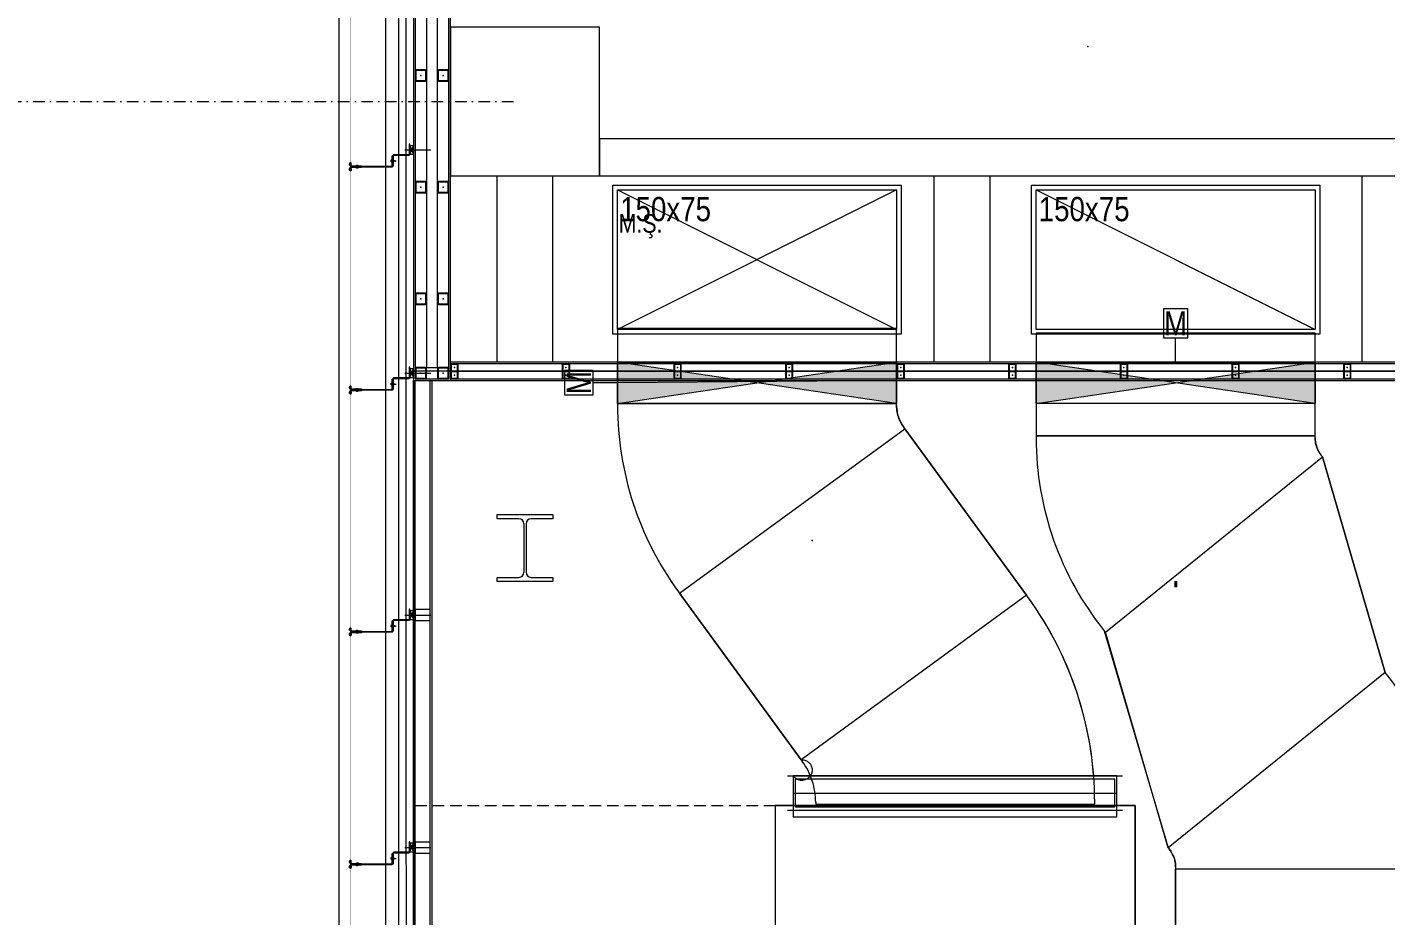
# Model space of a CAD drawing. Extents: x -1299 to 23780, y -3010 to 8106.
# Drawn here: x 18790 to 19520, y 1547 to 2025 of the extents above; entities that cross this region are included whole.
import ezdxf
from ezdxf.enums import TextEntityAlignment as Align
from ezdxf.xclip import XClip

# ---------------------------------------------------------------- set-up
doc = ezdxf.new("R2010")
doc.units = 0
doc.header["$LTSCALE"] = 25
doc.header["$MEASUREMENT"] = 0
doc.header["$XCLIPFRAME"] = 0
doc.linetypes.add('DASHDOT2', pattern=[0.5, 0.25, -0.125, 0, -0.125])
doc.linetypes.add('HIDDEN', pattern=[0.375, 0.25, -0.125])
doc.layers.get('0').update_dxf_attribs({"color": 9, "lineweight": 9})
for name, color, linetype, lineweight in [('00', 9, 'Continuous', 9), ('01', 9, 'Continuous', 9), ('04', 9, 'Continuous', 9), ('06C', 9, 'Continuous', 9), ('06D', 9, 'Continuous', 9), ('10', 9, 'Continuous', 9), ('11', 9, 'Continuous', 9), ('21', 9, 'Continuous', 9), ('24', 9, 'DASHDOT2', 9), ('33', 9, 'BATTING', 9), ('35', 9, 'Continuous', 9), ('40', 9, 'Continuous', 9), ('40B', 9, 'Continuous', 9)]:
    doc.layers.add(name, color=color, linetype=linetype, lineweight=lineweight)
doc.styles.add('DEBI-BLOCK', font='arial.ttf', dxfattribs={"width": 0.8})
doc.styles.add('MuuM_TEXT-STANDART', font='ARIALN.TTF')
doc.linetypes.add('BATTING', pattern='A,0.0001,-0.1,[134,ltypeshp.shx,S=0.1,R=0,X=-0.1,Y=0],-0.2,[134,ltypeshp.shx,S=0.1,R=180,X=0.1,Y=0],-0.1', length=0.4001)

# ---------------------------------------------------------------- blocks, each defined once
blk = doc.blocks.new('p-m-mekanik')
h = blk.add_hatch(color=256)
h.paths.add_polyline_path([(299.75, 1418.74), (299.75, 1440.97), (224.75, 1429.86)])
h.paths.add_polyline_path([(149.75, 1418.74), (224.75, 1429.86), (149.75, 1440.97)])
h = blk.add_hatch(color=256)
h.paths.add_polyline_path([(524.75, 1418.74), (524.75, 1440.97), (449.75, 1429.86)])
h.paths.add_polyline_path([(374.75, 1418.74), (449.75, 1429.86), (374.75, 1440.97)])
for p, q in [((147.25, 1455.97), (147.25, 1535.97)), ((147.25, 1535.97), (302.25, 1535.97)), ((302.25, 1535.97), (302.25, 1455.97)), ((372.25, 1455.97), (372.25, 1535.97)), ((372.25, 1535.97), (527.25, 1535.97)), ((527.25, 1535.97), (527.25, 1455.97)), ((149.75, 1533.47), (299.75, 1458.47)), ((299.75, 1533.47), (149.75, 1458.47)), ((149.75, 1458.47), (149.75, 1533.47)), ((149.75, 1533.47), (299.75, 1533.47)), ((299.75, 1533.47), (299.75, 1458.47)), ((374.75, 1533.47), (524.75, 1458.47)), ((374.75, 1458.47), (374.75, 1533.47)), ((374.75, 1533.47), (524.75, 1533.47)), ((524.75, 1533.47), (524.75, 1458.47)), ((443.17, 1469.56), (443.17, 1454.05)), ((456.33, 1469.56), (443.17, 1469.56)), ((456.33, 1454.05), (456.33, 1469.56)), ((302.25, 1455.97), (147.25, 1455.97)), ((299.75, 1458.97), (149.75, 1458.97)), ((149.75, 1458.97), (149.75, 1418.74)), ((299.75, 1458.47), (149.75, 1458.47)), ((299.75, 1418.74), (299.75, 1458.97)), ((527.25, 1455.97), (372.25, 1455.97)), ((524.75, 1458.47), (374.75, 1458.47)), ((524.75, 1456.47), (374.75, 1456.47)), ((374.75, 1456.47), (374.75, 1401.23)), ((443.17, 1454.05), (456.33, 1454.05)), ((449.75, 1440.97), (449.75, 1454.05)), ((524.75, 1401.23), (524.75, 1456.47)), ((299.75, 1418.74), (149.75, 1440.97)), ((149.75, 1418.74), (299.75, 1440.97)), ((149.75, 1418.74), (149.75, 1440.97)), ((149.75, 1440.97), (299.75, 1440.97)), ((299.75, 1440.97), (299.75, 1418.74)), ((524.75, 1418.74), (374.75, 1440.97)), ((374.75, 1418.74), (524.75, 1440.97)), ((374.75, 1418.74), (374.75, 1440.97)), ((374.75, 1440.97), (524.75, 1440.97)), ((524.75, 1440.97), (524.75, 1418.74)), ((136.66, 1436.43), (121.16, 1436.43)), ((121.16, 1436.43), (121.16, 1423.28)), ((136.66, 1423.28), (136.66, 1436.43)), ((149.75, 1429.86), (136.66, 1429.86)), ((121.16, 1423.28), (136.66, 1423.28)), ((299.75, 1418.74), (149.75, 1418.74)), ((149.75, 1418.74), (149.75, 1417.74)), ((149.75, 1418.74), (299.75, 1418.74)), ((299.75, 1418.74), (149.75, 1418.74)), ((299.75, 1417.74), (299.75, 1418.74)), ((524.75, 1418.74), (374.75, 1418.74)), ((183.08, 1316.64), (304.19, 1405.14)), ((183.08, 1316.64), (304.19, 1405.14)), ((304.19, 1405.14), (303.6, 1405.95)), ((304.19, 1405.14), (369.55, 1315.68)), ((524.75, 1401.23), (374.75, 1401.23)), ((374.75, 1401.23), (374.75, 1400.23)), ((374.75, 1401.23), (524.75, 1401.23)), ((524.75, 1400.23), (524.75, 1401.23)), ((412.05, 1295.74), (528.71, 1390.03)), ((412.05, 1295.74), (528.71, 1390.03)), ((528.71, 1390.03), (528.08, 1390.8)), ((528.71, 1390.03), (562.45, 1274.04)), ((182.49, 1317.45), (183.08, 1316.64)), ((248.44, 1227.19), (183.08, 1316.64)), ((369.55, 1315.68), (248.44, 1227.19)), ((369.55, 1315.68), (248.44, 1227.19)), ((411.42, 1296.52), (412.05, 1295.74)), ((445.79, 1179.76), (412.05, 1295.74)), ((562.45, 1274.04), (445.79, 1179.76)), ((562.45, 1274.04), (445.79, 1179.76)), ((248.44, 1227.19), (249.03, 1226.38)), ((241.15, 1218.55), (421.15, 1218.55)), ((244.15, 1218.55), (244.15, 1200.05)), ((418.15, 1218.55), (244.15, 1218.55)), ((244.15, 1218.55), (244.15, 1218.55)), ((245.15, 1216.65), (245.15, 1201.85)), ((417.15, 1216.65), (245.15, 1216.65)), ((245.15, 1216.65), (245.15, 1216.65)), ((417.15, 1201.85), (417.15, 1216.65)), ((418.15, 1200.05), (418.15, 1218.55)), ((244.15, 1209.25), (418.15, 1209.25)), ((234.45, 1202.55), (234.45, 391.55)), ((234.45, 1202.55), (234.45, 1196.45)), ((234.45, 1202.55), (427.95, 1202.55)), ((427.95, 1202.55), (234.45, 1202.55)), ((234.45, 1202.55), (234.45, 391.55)), ((240.55, 1202.55), (240.55, 1202.55)), ((240.55, 1202.55), (421.85, 1202.55)), ((421.85, 1202.55), (240.55, 1202.55)), ((240.55, 1202.55), (240.55, 1202.55)), ((241.15, 1200.05), (421.15, 1200.05)), ((244.15, 1202.55), (244.15, 1196.45)), ((418.15, 1202.55), (244.15, 1202.55)), ((244.15, 1202.55), (244.15, 1202.55)), ((244.15, 1200.05), (418.15, 1200.05)), ((245.15, 1201.85), (417.15, 1201.85)), ((256.25, 1204.25), (256.25, 1203.25)), ((256.25, 1203.25), (406.25, 1203.25)), ((406.25, 1203.25), (406.25, 1204.25)), ((418.15, 1196.45), (418.15, 1202.55)), ((421.85, 1202.55), (421.85, 1202.55)), ((427.95, 1202.55), (427.95, 1196.45)), ((427.95, 391.55), (427.95, 1202.55)), ((234.45, 1196.45), (234.45, 1136.45)), ((244.15, 1196.45), (418.15, 1196.45)), ((427.95, 1196.45), (427.95, 1136.45)), ((445.79, 1179.76), (446.42, 1178.98)), ((449.75, 1169.55), (449.75, 1168.55)), ((449.75, 901.95), (449.75, 1168.55)), ((449.75, 1168.55), (599.75, 1168.55)), ((449.75, 1168.55), (599.75, 1168.55))]:
    blk.add_line(p, q)
at = {"linetype": 'HIDDEN'}
for p, q in [((40.95, 391.55), (40.95, 1202.55)), ((40.95, 1202.55), (234.45, 1202.55))]:
    blk.add_line(p, q, dxfattribs=at)
for centre, radius, start, end in [((319.75, 1417.74), 170, 180, 216.15367), ((319.75, 1417.74), 20, 180, 216.15367), ((539.75, 1400.23), 165, 180, 218.94525), ((539.75, 1400.23), 15, 180, 218.94525), ((218.75, 1204.25), 187.5, 0, 36.15367), ((218.75, 1204.25), 37.5, 0, 36.15367), ((434.75, 1169.55), 15, 0, 38.94525)]:
    blk.add_arc(centre, radius, start, end)
at = {"extrusion": (-1e-16, -1, 2e-16)}
for p in [(402.57, 1610.63), (254.32, 1344.95)]:
    blk.add_point(p, dxfattribs=at)
at = {"layer": '40'}
for points in [[(149.75, 1429.86), (149.75, 1417.74, 0.159072), (182.49, 1317.45), (248.44, 1227.19, -1.730969), (244.15, 1218.55), (244.15, 1202.55), (234.45, 1202.55), (234.45, 391.55), (241.15, 391.55, -0.449208), (220.15, 370), (50, 370), (50, 190), (220.15, 190, 0.41567), (421.15, 390), (427.95, 391.55), (427.95, 1202.55), (418.15, 1202.55), (418.15, 1216.65), (418.15, 1218.55), (405.7, 1218.55, 0.139567), (370.14, 1314.87), (304.19, 1405.14, -0.1813), (299.75, 1418.74), (299.75, 1430.97)], [(614.75, -69.03), (614.7, 391.55), (621.45, 391.55), (621.45, 885.95), (611.75, 885.95), (611.75, 901.95), (599.75, 901.95), (599.75, 1168.55, 0.168741), (562.45, 1274.04), (528.71, 1390.03, -0.200457), (524.75, 1401.23), (524.75, 1418.74), (374.75, 1418.74), (374.75, 1400.23, 0.171585), (411.42, 1296.52), (445.79, 1179.76, -0.200457), (449.75, 1168.55), (449.75, 901.95), (437.75, 901.95), (437.75, 885.95), (427.95, 885.95), (427.95, 391.55), (434.7, 391.55), (434.75, -69.03)]]:
    blk.add_lwpolyline(points, format="xyb", close=True, dxfattribs=at)
blk.add_lwpolyline([(1289.75, 170.69, 0.000003), (1289.75, 257.22)], format="xyb", dxfattribs=at)
at = {"style": 'MuuM_TEXT-STANDART'}
for s, p in [('150x75', (151.15, 1516.68)), ('150x75', (376.15, 1516.68)), ('M', (443.52, 1455.3))]:
    blk.add_text(s, height=13, dxfattribs=at).set_placement(p)
blk.add_text('M', height=13, rotation=90, dxfattribs=at).set_placement((135.42, 1423.62))
at = {"style": 'DEBI-BLOCK', "width": 0.75, "flags": 8}
for tag, p in [('-', (399.97, 1627.23)), ('-', (251.72, 1361.56)), ('-', (3296.35, 465.16)), ('DEBI', (3296.35, 452.46))]:
    blk.add_attdef(tag, text='', height=13, rotation=90, dxfattribs=at).set_placement(p, align=Align.BOTTOM_RIGHT)
at = {"style": 'DEBI-BLOCK', "width": 0.75, "flags": 9}
for p in [(402.57, 1610.63), (3298.95, 448.56)]:
    blk.add_attdef('ID', text='', height=3.9, rotation=90, dxfattribs=at).set_placement(p, align=Align.MIDDLE)
at = {"style": 'DEBI-BLOCK', "width": 0.75, "flags": 8}
blk.add_attdef('KESITY', text='', height=13, rotation=90, dxfattribs=at).set_placement((3279.01, 503.33), align=Align.TOP_LEFT)
at = {"style": 'DEBI-BLOCK', "width": 0.8, "flags": 8}
blk.add_attdef('X', text='', height=13, rotation=90, dxfattribs=at).set_placement((3279.01, 499.49), align=Align.TOP_CENTER)
at = {"style": 'DEBI-BLOCK', "width": 0.75, "flags": 8}
blk.add_attdef('KESITX', text='', height=13, rotation=90, dxfattribs=at).set_placement((3279.01, 495.54), align=Align.TOP_RIGHT)
blk = doc.blocks.new('Group-321-1')
at = {"lineweight": 0}
for p, q in [((384783.0404, 69371.037), (384783.0455, 69371.0295)), ((384784.4115, 69370.3332), (384784.4025, 69370.333))]:
    blk.add_line(p, q, dxfattribs=at)
blk.add_lwpolyline([(384781.5515, 69367.9843), (384781.749, 69367.6906), (384781.7549, 69367.6863), (384781.7923, 69367.6441), (384781.8263, 69367.6169), (384782.0711, 69367.4613), (384782.3403, 69367.353), (384782.3817, 69367.3414), (384782.4453, 69367.3332), (384782.7991, 69367.344), (384783.0363, 69367.4941), (384783.1021, 69367.5581), (384783.1403, 69367.5843), (384783.2058, 69367.6663), (384783.5053, 69368.2326), (384783.5403, 69368.3322), (384783.689, 69368.5997), (384783.7466, 69368.6084), (384783.8084, 69368.6626), (384783.8147, 69368.6844), (384783.7337, 69368.6844), (384784.4562, 69370.087), (384784.5363, 69370.2162), (384784.6671, 69370.4777), (384784.7897, 69370.7386), (384784.8195, 69370.8587), (384784.8615, 69371.012), (384784.9078, 69371.2302), (384784.8821, 69371.3838), (384784.7923, 69371.511), (384784.3139, 69371.8312), (384783.7777, 69372.0326), (384783.6197, 69372.0318), (384783.48, 69371.9631), (384783.4374, 69371.9222), (384783.3299, 69371.7988), (384783.1493, 69371.5806), (384783.0089, 69371.3289), (384782.8745, 69371.074), (384782.8143, 69370.9298), (384782.099, 69369.5315), (384782.0492, 69369.5901), (384782.0346, 69369.5732), (384782.0266, 69369.4913), (384782.053, 69369.4394), (384781.9224, 69369.1627), (384781.8618, 69369.0762), (384781.5727, 69368.4935), (384781.5478, 69368.4017), (384781.5488, 69368.3546), (384781.5351, 69368.2638), (384781.5515, 69367.9843)], close=True, dxfattribs=at)
for centre, radius, start, end in [((384783.7002, 69371.6914), 0.3498, 77.58661, 129.02756), ((384783.3657, 69370.1215), 1.955, 60.96601, 77.834), ((384784.32, 69371.0452), 1.2443, 132.46554, 142.72442), ((384783.7203, 69371.8273), 0.2984, 161.30494, 177.7436), ((384783.7432, 69371.5713), 0.4025, 118.72004, 140.78477), ((384783.6803, 69371.6404), 0.3125, 79.03531, 114.67967), ((384783.8912, 69371.7489), 0.2436, 127.28492, 150.48206), ((384783.7369, 69371.9408), 0.00701, 14.30738, 65.78767), ((384783.624, 69371.4545), 0.4181, 82.50821, 117.47814), ((384786.16, 69370.0997), 3.0479, 144.45126, 151.44152), ((384783.1339, 69369.6371), 2.3005, 61.70075, 76.26458), ((384782.5383, 69372.3373), 0.9575, 316.21857, 325.7418), ((384783.5084, 69371.8411), 0.0862, 181.34596, 189.63974), ((384783.4275, 69371.8281), 0.00442, 198.85042, 328.86273), ((384784.1759, 69371.7659), 0.0116, 115.48588, 202.83845), ((384784.1827, 69371.7527), 0.0264, 86.25131, 116.60003), ((384784.1802, 69371.7174), 0.0619, 44.04057, 86.06863), ((384783.4781, 69370.0639), 1.955, 47.82213, 64.69011), ((384784.2048, 69371.7798), 0.0437, 204.93665, 291.60104), ((384784.219, 69371.7483), 0.0101, 111.92831, 196.76289), ((384784.245, 69371.7546), 0.0368, 193.51549, 249.2754), ((384784.2267, 69371.7313), 0.0287, 93.47089, 113.70035), ((384784.2157, 69371.751), 0.0129, 292.51497, 43.91301), ((384784.2218, 69371.692), 0.0681, 58.34095, 87.30825), ((384784.2513, 69371.7608), 0.045, 244.61072, 282.68217), ((384784.2665, 69371.7271), 0.0153, 157.39591, 204.46469), ((384784.264, 69371.7268), 0.0131, 105.23805, 152.09254), ((384784.2938, 69371.739), 0.045, 202.97395, 241.04541), ((384784.2396, 69371.7211), 0.0339, 22.28966, 58.16625), ((384784.2575, 69371.7317), 0.0153, 281.19144, 328.26022), ((384784.2684, 69371.7064), 0.0339, 67.48988, 103.36647), ((384784.2588, 69371.7295), 0.0131, 333.56358, 20.41807), ((384784.2924, 69371.7303), 0.0368, 236.38072, 292.14064), ((384784.2551, 69371.6749), 0.0681, 38.34788, 67.31518), ((384784.3065, 69371.7044), 0.0129, 81.74311, 193.14115), ((384784.3363, 69371.7123), 0.0437, 194.05509, 280.71948), ((384784.3025, 69371.7054), 0.0101, 288.89324, 13.72781), ((384784.2842, 69371.7018), 0.0287, 11.95578, 32.18524), ((384784.2999, 69371.6559), 0.0619, 39.58749, 81.61555), ((384784.3272, 69371.6786), 0.0264, 9.05609, 39.40481), ((384783.6081, 69371.2726), 0.5525, 133.02369, 146.12278), ((384783.2195, 69369.5931), 2.3005, 49.39154, 63.95538), ((384784.3419, 69371.6807), 0.0116, 282.81768, 10.17024), ((384793.5272, 69365.622), 11.9668, 150.13727, 152.89723), ((384800.1056, 69364.1963), 18.1799, 156.13496, 158.24111), ((384783.405, 69370.2154), 1.343, 60.01739, 86.68797), ((384784.5586, 69371.2508), 0.3498, 356.62857, 48.06952), ((384865.0479, 69325.7189), 93.6961, 150.803073, 151.627747), ((384777.8715, 69372.8535), 5.6052, 330.89441, 345.16435), ((384783.2749, 69371.4236), 0.0159, 339.0039, 150.39832), ((384784.4941, 69371.4395), 0.2436, 335.17406, 358.37121), ((384784.7399, 69371.4259), 0.00701, 59.86846, 111.34875), ((384784.5288, 69371.2049), 0.3125, 10.97646, 46.62082), ((384783.5314, 69370.1506), 1.343, 38.96815, 65.63874), ((384781.8315, 69372.3216), 3.0479, 334.21461, 341.20486), ((384784.4106, 69371.0507), 0.4181, 8.17799, 43.14791), ((384784.436, 69371.2157), 0.4025, 344.87136, 6.93609), ((384783.6723, 69371.3777), 1.2443, 342.93171, 353.19059), ((384782.9706, 69371.0742), 0.0369, 91.80001, 120.34392), ((384782.963, 69371.0791), 0.0326, 45.48642, 78.55436), ((384784.8286, 69371.1089), 0.00442, 156.7934, 286.8057), ((384784.7921, 69371.1821), 0.0862, 296.01639, 304.31017), ((384784.6574, 69371.3463), 0.2984, 307.91253, 324.35119), ((384783.7734, 69370.6126), 1.0105, 153.06948, 161.91859), ((384783.1168, 69370.8333), 0.3186, 120.97289, 155.47556), ((384782.8486, 69370.9332), 0.2179, 28.76175, 50.98475), ((384784.1506, 69371.1377), 1.1104, 185.59299, 197.27063), ((384768.9056, 69380.2116), 18.1799, 327.41502, 329.52117), ((384785.7608, 69370.6832), 0.9575, 159.91432, 169.43756), ((384822.9409, 69349.5203), 45.4809, 151.91783, 153.89663), ((384776.6075, 69373.5829), 7.1236, 326.0794, 338.11644), ((384782.7341, 69368.9325), 2.0531, 60.68217, 76.50321), ((384784.272, 69370.9318), 0.5525, 339.53334, 352.63243), ((384788.9005, 69367.1922), 5.6052, 140.49177, 154.76171), ((384784.589, 69370.7491), 0.0159, 335.25781, 146.65222), ((384782.8801, 69368.8575), 2.0531, 49.15292, 64.97396), ((384699.7855, 69410.5499), 93.6961, 334.028379, 334.853054), ((384773.8988, 69375.6976), 11.9668, 332.7589, 335.51885), ((384790.2301, 69366.5903), 7.1236, 147.53968, 159.57673), ((384783.8462, 69371.294), 1.1104, 288.38549, 300.06314), ((384784.4389, 69370.1168), 0.2179, 74.67138, 96.89437), ((384784.4908, 69370.2948), 0.0326, 47.10176, 80.1697), ((384784.4824, 69370.2982), 0.0369, 5.3122, 33.85612), ((384825.273, 69347.607), 48.3027, 152.0551, 152.17195), ((384782.4028, 69368.6925), 1.5636, 74.98539, 82.5895), ((384784.2014, 69370.2765), 0.3186, 330.18057, 4.68324), ((384782.4965, 69369.975), 0.2388, 70.63493, 104.39061), ((384782.7293, 69369.2079), 0.9545, 86.6279, 100.51602), ((384783.6393, 69370.6814), 1.0105, 323.73754, 332.58665), ((384821.1879, 69350.0129), 43.565, 152.47687, 153.59071), ((384780.1046, 69371.4451), 2.9727, 314.88555, 333.67662), ((384782.5618, 69370.1533), 0.00585, 151.78048, 223.89891), ((384743.6698, 69390.211), 45.4809, 331.7595, 333.7383), ((384782.8782, 69368.4484), 1.5636, 43.06662, 50.67073), ((384782.1495, 69369.4974), 0.1377, 137.16643, 146.60216), ((384967.4628, 69508.0027), 231.379, 216.741616, 216.794011), ((384678.7517, 69458.2208), 136.4506, 319.252602, 319.492588), ((384782.5149, 69369.582), 0.0186, 41.38587, 155.31615), ((384783.958, 69371.212), 2.1585, 228.54216, 243.72242), ((384786.4545, 69368.1856), 2.9727, 151.97951, 170.77058), ((384783.1066, 69369.0142), 0.9545, 25.14011, 39.02822), ((384782.0988, 69369.5256), 0.08, 143.47187, 205.34832), ((384740.7557, 69390.9906), 48.3027, 333.48418, 333.60103), ((384795.1786, 69363.075), 14.5872, 154.13193, 155.3338), ((384782.9196, 69369.9112), 0.9868, 205.18196, 214.47771), ((384783.8657, 69369.2721), 0.2388, 21.26552, 55.0212), ((384782.1321, 69369.3799), 0.0386, 287.17105, 347.53678), ((384781.9661, 69369.5433), 0.2494, 316.34844, 326.72021), ((384782.1506, 69369.3741), 0.0194, 352.1473, 47.07927), ((384782.2653, 69368.9144), 0.4843, 94.43281, 101.94441), ((384782.1667, 69369.4142), 0.0112, 312.85989, 34.81051), ((384782.228, 69369.389), 0.00831, 38.23228, 92.03083), ((384745.0919, 69389.0738), 43.565, 332.06542, 333.17925), ((384783.9724, 69369.4292), 0.00585, 261.75721, 333.87565), ((384791.1445, 69364.8055), 10.0957, 153.3898, 154.10666), ((384781.4441, 69369.9694), 0.9862, 309.91617, 319.86311), ((384782.1239, 69369.3634), 0.0209, 210.13375, 261.90105), ((384782.122, 69369.3451), 0.00941, 178.27039, 230.32072), ((384782.0852, 69369.2999), 0.0489, 5.77906, 50.98927), ((384782.1316, 69369.3958), 0.0541, 258.6932, 282.71565), ((384781.8012, 69367.5574), 1.667, 81.88637, 84.9423), ((384782.0653, 69369.2123), 0.00351, 147.65254, 275.80128), ((384782.0803, 69369.2075), 0.00659, 121.6403, 166.77146), ((384784.0189, 69371.1807), 2.1585, 241.9337, 257.11397), ((384783.0277, 69368.3243), 1.3873, 142.81626, 147.17964), ((384782.0501, 69369.2603), 0.0543, 255.44862, 293.85951), ((384782.3152, 69369.2019), 0.2415, 178.31118, 202.80165), ((384782.2724, 69369.0259), 0.196, 137.86982, 155.43476), ((384787.0532, 69366.1374), 5.9654, 150.48594, 156.73647), ((384782.1584, 69369.074), 0.0723, 153.7582, 202.5543), ((384783.5356, 69369.0581), 0.0186, 330.33998, 84.27025), ((384789.1281, 69366.4456), 7.5187, 159.68697, 166.35156), ((384782.0818, 69369.0554), 0.00481, 20.93843, 175.93169), ((384782.8576, 69369.5029), 0.8909, 210.02521, 235.56573), ((384916.0429, 69336.4165), 136.4506, 166.163538, 166.403525), ((384783.6274, 69370.5018), 2.1511, 233.76937, 242.93532), ((384783.546, 69368.7124), 0.00831, 33.62529, 87.42384), ((384783.1387, 69368.4661), 0.4843, 23.71172, 31.22332), ((384784.4746, 69368.4138), 0.9862, 165.79302, 175.73995), ((384783.5945, 69368.6292), 0.0386, 138.11935, 198.48507), ((384783.5791, 69368.6408), 0.0194, 78.57685, 133.50883), ((384783.8241, 69368.5896), 0.2494, 158.93592, 169.30769), ((384783.6023, 69368.6773), 0.0112, 90.84562, 172.79624), ((384788.1969, 69600.0219), 231.379, 268.862115, 268.914511), ((384783.7323, 69368.6871), 0.08, 280.3078, 342.18425), ((384783.6798, 69368.7118), 0.1377, 339.05397, 348.48969), ((384783.6345, 69370.4982), 2.1511, 242.7208, 251.88675), ((384774.6241, 69373.2856), 10.0957, 331.54946, 332.26633), ((384783.5569, 69368.5444), 0.0489, 74.66686, 119.87707), ((384770.8666, 69375.5547), 14.5872, 330.32233, 331.52419), ((384783.6078, 69368.6381), 0.0541, 202.94048, 226.96292), ((384783.5722, 69368.6007), 0.00941, 255.33541, 307.38574), ((384783.5859, 69368.613), 0.0209, 223.75508, 275.52238), ((384783.5672, 69369.5788), 0.9868, 271.17841, 280.47417), ((384781.8971, 69368.3577), 0.3521, 155.6746, 172.82724), ((384783.2251, 69368.5368), 0.196, 330.22137, 347.7863), ((384783.3432, 69368.6743), 0.2415, 282.85447, 307.34495), ((384783.4846, 69368.4866), 0.00659, 318.88467, 4.01582), ((384783.5452, 69368.4928), 0.0543, 191.79662, 230.20751), ((384783.2716, 69369.2904), 0.8909, 250.0904, 275.63091), ((384783.3307, 69368.4723), 0.0723, 283.10183, 331.89793), ((384783.4973, 69368.4773), 0.00351, 209.85485, 338.00359), ((384782.3066, 69367.2979), 1.667, 40.71383, 43.76976), ((384764.3472, 69370.8859), 17.3868, 351.32617, 351.63129), ((384781.2507, 69368.3722), 0.2986, 356.60672, 5.66016), ((384777.1322, 69372.6032), 7.5187, 319.30457, 325.96916), ((384783.3602, 69368.3991), 0.00481, 309.72444, 104.7177), ((384782.1373, 69368.159), 0.6112, 170.0439, 196.59906), ((384781.8007, 69368.141), 0.2809, 142.99801, 163.90702), ((384781.6108, 69368.2877), 0.0411, 126.43126, 146.97652), ((384781.5894, 69368.3179), 0.00398, 74.79118, 133.78563), ((384781.5845, 69368.3135), 0.0102, 1.6376, 54.39629), ((384781.5006, 69368.3013), 0.0949, 358.81699, 7.38389), ((384782.2012, 69368.2894), 0.6058, 179.06594, 219.47978), ((384782.2148, 69368.7415), 1.3873, 338.47648, 342.83987), ((384783.574, 69367.6511), 1.8423, 162.01986, 174.32836), ((384778.0913, 69370.7376), 5.9654, 328.91966, 335.17019), ((384782.3166, 69368.2853), 0.8221, 201.47616, 226.33924), ((384782.1191, 69367.7954), 0.3803, 174.31047, 196.66974), ((384781.8274, 69367.732), 0.0243, 63.76495, 169.99527), ((384784.0992, 69371.3805), 4.2739, 238.04892, 242.63411), ((384781.9367, 69367.8086), 0.2189, 213.43665, 228.87327), ((384781.9405, 69367.6889), 0.1449, 160.42148, 200.18277), ((384781.3493, 69368.793), 1.8423, 311.32776, 323.63627), ((384781.8626, 69367.7093), 0.0958, 222.86726, 244.00748), ((384781.8298, 69367.649), 0.0272, 202.20177, 232.28434), ((384782.6953, 69368.7143), 1.3999, 231.62456, 243.52038), ((384782.901, 69367.8424), 0.3521, 312.82889, 329.98153), ((384781.9795, 69367.566), 0.00393, 106.148, 191.23563), ((384781.9926, 69367.569), 0.0174, 192.47252, 226.43384), ((384781.9842, 69367.5477), 0.0228, 79.74326, 104.67435), ((384782.0763, 69367.6572), 0.139, 226.48129, 253.24184), ((384781.9679, 69367.4673), 0.1048, 43.02745, 79.064), ((384782.0325, 69367.5354), 0.00393, 108.00787, 193.0955), ((384782.0455, 69367.5388), 0.0174, 194.33239, 228.2937), ((384782.0378, 69367.5173), 0.0228, 81.60313, 106.53421), ((384782.0242, 69367.4364), 0.1048, 44.88731, 80.92386), ((384782.0223, 69367.5184), 0.0302, 24.43778, 42.48024), ((384782.0457, 69367.5282), 0.00493, 273.68219, 33.68219), ((384784.0734, 69371.3937), 4.2739, 243.02202, 247.60721), ((384782.6682, 69368.0497), 0.6058, 266.17635, 306.59018), ((384782.7811, 69367.6377), 0.2809, 321.7491, 342.65812), ((384783.0862, 69367.4874), 0.0949, 118.27223, 126.83913), ((384795.1854, 69355.0563), 17.3868, 134.02483, 134.32996), ((384783.0473, 69367.5626), 0.0102, 71.25983, 124.01853), ((384783.0109, 69367.569), 0.0411, 338.6796, 359.22486), ((384783.048, 69367.5692), 0.00398, 351.87049, 50.86494), ((384783.2896, 69367.3257), 0.2986, 119.99597, 129.0494), ((384782.1264, 69367.6297), 0.139, 228.34115, 255.10171), ((384782.043, 69367.5459), 0.0229, 252.85277, 277.47636), ((384782.7254, 69368.6988), 1.3999, 242.13575, 254.03156), ((384782.0856, 69367.5071), 0.00493, 90.11407, 210.11407), ((384782.1019, 69367.5147), 0.0229, 206.3199, 230.94349), ((384782.0905, 69367.4822), 0.0302, 81.31602, 99.35848), ((384782.1758, 69367.6043), 0.139, 230.55442, 257.31497), ((384782.0967, 69367.5174), 0.0229, 254.71264, 279.33622), ((384782.0783, 69367.4086), 0.1048, 44.73227, 80.76882), ((384782.0769, 69367.4892), 0.0302, 26.29765, 44.3401), ((384782.0999, 69367.4998), 0.00493, 275.54206, 35.54205), ((384782.1404, 69367.4796), 0.00493, 91.97393, 211.97394), ((384782.1563, 69367.4877), 0.0229, 208.17977, 232.80335), ((384782.146, 69367.4549), 0.0302, 83.17589, 101.21835), ((384782.2273, 69367.5797), 0.139, 232.41428, 259.17484), ((384782.1491, 69367.4857), 0.0174, 257.36242, 291.32374), ((384782.1362, 69367.3809), 0.1048, 46.59213, 82.62868), ((384782.1361, 69367.4668), 0.0228, 19.12192, 44.053), ((384782.1539, 69367.4731), 0.00393, 292.56063, 17.64826), ((384782.5995, 69367.9217), 0.6112, 289.05706, 315.61223), ((384782.2044, 69367.4602), 0.0174, 259.22229, 293.1836), ((384782.1921, 69367.441), 0.0228, 20.98178, 45.91286), ((384782.2096, 69367.4478), 0.00393, 294.42049, 19.50812), ((384782.3323, 69367.4878), 0.1449, 285.47336, 325.23464), ((384782.3147, 69367.695), 0.3803, 288.98638, 311.34565), ((384782.4333, 69367.421), 0.0243, 315.66086, 61.89118), ((384782.3942, 69367.4364), 0.0958, 241.64864, 262.78887), ((384782.3644, 69367.3745), 0.0272, 253.37179, 283.45435), ((384782.4317, 69367.5545), 0.2189, 256.78285, 272.21947), ((384782.5977, 69368.1411), 0.8221, 259.31689, 284.17997)]:
    blk.add_arc(centre, radius, start, end, dxfattribs=at)
blk = doc.blocks.new('p-kolon_80x80')
blk.add_lwpolyline([(-40, -40), (40, -40), (40, 40), (-40, 40)], close=True)
blk = doc.blocks.new('P-AKS_AUDI')
at = {"layer": '24'}
blk.add_lwpolyline([(-3840, -800), (-3500, -800)], dxfattribs=at)
blk = doc.blocks.new('p- alum kaplama profil')
at = {"lineweight": 13}
blk.add_lwpolyline([(7.12, 12.59), (7.12, 26.49)], dxfattribs=at)
at = {"lineweight": 18}
blk.add_lwpolyline([(4.09, 6.16), (-1.41, 6.16), (-1.41, 6.46), (4.09, 6.46, 0.414214), (4.29, 6.66), (4.29, 14.66, -0.414214), (4.79, 15.16), (10.29, 15.16), (10.29, 14.86), (4.79, 14.86, 0.414214), (4.59, 14.66), (4.59, 6.66, -0.414214)], format="xyb", close=True, dxfattribs=at)
at = {"lineweight": 5}
blk.add_lwpolyline([(9.44, 15.16), (4.79, 15.16), (4.79, 17.16), (9.44, 17.16)], close=True, dxfattribs=at)
for points in [[(4.79, 15.16), (9.44, 17.16)], [(9.44, 15.16), (4.79, 17.16)]]:
    blk.add_lwpolyline(points, dxfattribs=at)
blk.add_lwpolyline([(-2.06, 5.56), (-2.06, -2.34), (-2.06, -15.69), (-1.66, -15.69), (-1.66, -2.34), (-1.66, 5.56), (-1.66, 5.56), (-1.66, 5.57), (-1.66, 5.57), (-1.66, 5.58), (-1.66, 5.58), (-1.65, 5.59), (-1.65, 5.59), (-1.65, 5.59), (-1.65, 5.6), (-1.65, 5.6), (-1.64, 5.61), (-1.64, 5.61), (-1.64, 5.62), (-1.64, 5.62), (-1.63, 5.62), (-1.63, 5.63), (-1.63, 5.63), (-1.62, 5.63), (-1.62, 5.64), (-1.61, 5.64), (-1.61, 5.64), (-1.61, 5.64), (-1.6, 5.65), (-1.6, 5.65), (-1.59, 5.65), (-1.59, 5.65), (-1.58, 5.65), (-1.58, 5.65), (-1.57, 5.66), (-1.57, 5.66), (-1.56, 5.66), (-1.56, 5.66), (3.94, 5.66), (3.94, 6.06), (-1.56, 6.06), (-1.58, 6.06), (-1.61, 6.05), (-1.63, 6.05), (-1.66, 6.05), (-1.68, 6.04), (-1.7, 6.03), (-1.73, 6.03), (-1.75, 6.02), (-1.77, 6.01), (-1.79, 6), (-1.82, 5.99), (-1.84, 5.97), (-1.86, 5.96), (-1.88, 5.94), (-1.89, 5.93), (-1.91, 5.91), (-1.93, 5.89), (-1.95, 5.87), (-1.96, 5.85), (-1.97, 5.83), (-1.99, 5.81), (-2, 5.79), (-2.01, 5.77), (-2.02, 5.75), (-2.03, 5.72), (-2.04, 5.7), (-2.04, 5.68), (-2.05, 5.65), (-2.05, 5.63), (-2.06, 5.61), (-2.06, 5.58)], close=True)
blk.add_lwpolyline([(-1.66, -2.34), (-2.06, -2.34)])
for points in [[(-2.36, -10.84), (-2.36, -16.39), (-2.36, -16.39, -0.414214), (-2.51, -16.54), (-2.51, -16.54), (-4.06, -16.54), (-4.06, -16.84), (-2.51, -16.84), (-2.51, -16.84, 0.414214), (-2.06, -16.39), (-2.06, -10.84)], [(-1.36, -10.84), (-1.66, -10.84), (-1.66, -16.39, 0.414214), (-1.21, -16.84), (-1.21, -16.84), (0.34, -16.84), (0.34, -16.54), (-1.21, -16.54), (-1.21, -16.54, -0.414214), (-1.36, -16.39), (-1.36, -16.39)]]:
    blk.add_lwpolyline(points, format="xyb", close=True)
for points in [[(1.05, 6.91, -10), (1.29, 7.56, -10)], [(1.29, 4.93, -10), (1.29, 7.8, -10)], [(1.53, 6.82, -10), (1.29, 7.56, -10)], [(0.67, 5.66, -10), (1.91, 5.66, -10)], [(0.67, 5.66, -10), (0.67, 5.64, -10), (0.67, 5.62, -10), (0.67, 5.6, -10), (0.68, 5.58, -10), (0.68, 5.56, -10), (0.69, 5.54, -10), (0.69, 5.52, -10), (0.7, 5.5, -10), (0.7, 5.48, -10), (0.71, 5.46, -10), (0.72, 5.45, -10), (0.73, 5.43, -10), (0.74, 5.41, -10), (0.75, 5.4, -10), (0.76, 5.38, -10), (0.77, 5.36, -10), (0.79, 5.35, -10), (0.8, 5.33, -10), (0.81, 5.32, -10), (0.83, 5.31, -10), (0.84, 5.29, -10), (0.86, 5.28, -10), (0.87, 5.27, -10), (0.89, 5.26, -10), (0.91, 5.25, -10), (0.92, 5.24, -10), (0.94, 5.23, -10), (0.96, 5.22, -10), (0.98, 5.21, -10), (1, 5.21, -10), (1.02, 5.2, -10), (1.03, 5.2, -10)], [(0.96, 5.66, -10), (0.97, 5.66, -10), (0.97, 5.66, -10), (0.97, 5.66, -10), (0.98, 5.66, -10), (0.98, 5.66, -10), (0.99, 5.66, -10), (0.99, 5.66, -10), (1, 5.66, -10), (1, 5.67, -10), (1, 5.67, -10), (1.01, 5.67, -10), (1.01, 5.67, -10), (1.01, 5.67, -10), (1.02, 5.68, -10), (1.02, 5.68, -10), (1.02, 5.68, -10), (1.03, 5.69, -10), (1.03, 5.69, -10), (1.03, 5.69, -10), (1.04, 5.7, -10), (1.04, 5.7, -10), (1.04, 5.7, -10), (1.04, 5.71, -10), (1.04, 5.71, -10), (1.05, 5.72, -10), (1.05, 5.72, -10), (1.05, 5.72, -10), (1.05, 5.73, -10), (1.05, 5.73, -10), (1.05, 5.74, -10), (1.05, 5.74, -10), (1.05, 5.75, -10)], [(1.61, 6.87, -10), (0.98, 6.96, -10)], [(1.33, 5.85, -10), (0.98, 5.88, -10)], [(1.56, 7.05, -10), (1.02, 7.13, -10)], [(1.03, 5.2, -10), (1.04, 5.2, -10), (1.05, 5.19, -10), (1.05, 5.19, -10), (1.06, 5.19, -10), (1.06, 5.19, -10), (1.07, 5.19, -10), (1.07, 5.19, -10), (1.08, 5.19, -10), (1.08, 5.19, -10), (1.09, 5.19, -10), (1.09, 5.18, -10), (1.1, 5.18, -10), (1.1, 5.18, -10), (1.11, 5.18, -10), (1.11, 5.18, -10), (1.12, 5.18, -10), (1.12, 5.18, -10), (1.13, 5.18, -10), (1.13, 5.18, -10), (1.14, 5.18, -10), (1.15, 5.18, -10), (1.15, 5.18, -10), (1.16, 5.17, -10), (1.16, 5.17, -10), (1.17, 5.17, -10), (1.17, 5.17, -10), (1.18, 5.17, -10), (1.18, 5.17, -10), (1.19, 5.17, -10), (1.19, 5.17, -10), (1.2, 5.17, -10), (1.2, 5.17, -10)], [(1.05, 5.83, -10), (1.05, 6.01, -10)], [(1.05, 5.75, -10), (1.05, 5.83, -10)], [(1.2, 5.17, -10), (1.2, 5.2, -10)], [(1.38, 5.2, -10), (1.2, 5.2, -10)], [(1.29, 6.16, -10), (1.29, 6.26, -10)], [(1.38, 5.17, -10), (1.38, 5.2, -10)], [(1.38, 5.17, -10), (1.38, 5.17, -10), (1.39, 5.17, -10), (1.39, 5.17, -10), (1.4, 5.17, -10), (1.41, 5.17, -10), (1.41, 5.17, -10), (1.42, 5.17, -10), (1.42, 5.17, -10), (1.43, 5.17, -10), (1.43, 5.18, -10), (1.44, 5.18, -10), (1.44, 5.18, -10), (1.45, 5.18, -10), (1.45, 5.18, -10), (1.46, 5.18, -10), (1.46, 5.18, -10), (1.47, 5.18, -10), (1.47, 5.18, -10), (1.48, 5.18, -10), (1.48, 5.18, -10), (1.49, 5.18, -10), (1.5, 5.19, -10), (1.5, 5.19, -10), (1.51, 5.19, -10), (1.51, 5.19, -10), (1.52, 5.19, -10), (1.52, 5.19, -10), (1.53, 5.19, -10), (1.53, 5.19, -10), (1.54, 5.19, -10), (1.54, 5.2, -10), (1.55, 5.2, -10)], [(1.53, 5.75, -10), (1.53, 5.92, -10)], [(1.53, 5.75, -10), (1.53, 5.74, -10), (1.53, 5.74, -10), (1.53, 5.73, -10), (1.53, 5.73, -10), (1.53, 5.72, -10), (1.54, 5.72, -10), (1.54, 5.72, -10), (1.54, 5.71, -10), (1.54, 5.71, -10), (1.54, 5.7, -10), (1.54, 5.7, -10), (1.55, 5.7, -10), (1.55, 5.69, -10), (1.55, 5.69, -10), (1.55, 5.69, -10), (1.56, 5.68, -10), (1.56, 5.68, -10), (1.56, 5.68, -10), (1.57, 5.67, -10), (1.57, 5.67, -10), (1.58, 5.67, -10), (1.58, 5.67, -10), (1.58, 5.67, -10), (1.59, 5.66, -10), (1.59, 5.66, -10), (1.6, 5.66, -10), (1.6, 5.66, -10), (1.6, 5.66, -10), (1.61, 5.66, -10), (1.61, 5.66, -10), (1.62, 5.66, -10), (1.62, 5.66, -10)], [(1.55, 5.2, -10), (1.57, 5.2, -10), (1.59, 5.21, -10), (1.6, 5.21, -10), (1.62, 5.22, -10), (1.64, 5.23, -10), (1.66, 5.24, -10), (1.68, 5.25, -10), (1.69, 5.26, -10), (1.71, 5.27, -10), (1.73, 5.28, -10), (1.74, 5.29, -10), (1.76, 5.31, -10), (1.77, 5.32, -10), (1.78, 5.33, -10), (1.8, 5.35, -10), (1.81, 5.36, -10), (1.82, 5.38, -10), (1.83, 5.4, -10), (1.84, 5.41, -10), (1.85, 5.43, -10), (1.86, 5.45, -10), (1.87, 5.46, -10), (1.88, 5.48, -10), (1.89, 5.5, -10), (1.89, 5.52, -10), (1.9, 5.54, -10), (1.9, 5.56, -10), (1.9, 5.58, -10), (1.91, 5.6, -10), (1.91, 5.62, -10), (1.91, 5.64, -10), (1.91, 5.66, -10)], [(-2.86, -13.04, 0), (-0.86, -13.04, 0)], [(-2.36, -12.52, 0), (-2.4, -12.53, 0), (-2.43, -12.56, 0), (-2.47, -12.58, 0), (-2.5, -12.6, 0), (-2.53, -12.63, 0), (-2.56, -12.66, 0), (-2.59, -12.69, 0), (-2.61, -12.73, 0), (-2.63, -12.76, 0), (-2.65, -12.8, 0), (-2.67, -12.84, 0), (-2.68, -12.88, 0), (-2.69, -12.92, 0), (-2.7, -12.96, 0), (-2.71, -13, 0), (-2.71, -13.04, 0), (-2.71, -13.08, 0), (-2.7, -13.13, 0), (-2.69, -13.17, 0), (-2.68, -13.21, 0), (-2.67, -13.25, 0), (-2.65, -13.28, 0), (-2.63, -13.32, 0), (-2.61, -13.36, 0), (-2.59, -13.39, 0), (-2.56, -13.42, 0), (-2.53, -13.45, 0), (-2.5, -13.48, 0), (-2.47, -13.51, 0), (-2.43, -13.53, 0), (-2.4, -13.55, 0), (-2.36, -13.57, 0)], [(-2.36, -13.04, 0), (-2.36, -12.52, 0)], [(-2.36, -13.04, 0), (-2.36, -12.73, 0)], [(-2.36, -12.73, 0), (-2.36, -13.04, 0)], [(-1.36, -12.73, 0), (-2.36, -12.73, 0)], [(-2.36, -13.04, 0), (-2.36, -13.36, 0)], [(-2.36, -13.04, 0), (-2.36, -13.57, 0)], [(-2.36, -13.36, 0), (-2.36, -13.04, 0)], [(-1.36, -13.36, 0), (-2.36, -13.36, 0)], [(-1.36, -13.04, 0), (-1.36, -12.37, 0)], [(-1.36, -13.72, 0), (-1.32, -13.68, 0), (-1.29, -13.65, 0), (-1.26, -13.61, 0), (-1.23, -13.58, 0), (-1.2, -13.54, 0), (-1.18, -13.5, 0), (-1.16, -13.45, 0), (-1.14, -13.41, 0), (-1.12, -13.37, 0), (-1.1, -13.32, 0), (-1.09, -13.28, 0), (-1.08, -13.23, 0), (-1.07, -13.18, 0), (-1.06, -13.14, 0), (-1.06, -13.09, 0), (-1.06, -13.04, 0), (-1.06, -12.99, 0), (-1.06, -12.95, 0), (-1.07, -12.9, 0), (-1.08, -12.85, 0), (-1.09, -12.81, 0), (-1.1, -12.76, 0), (-1.12, -12.72, 0), (-1.14, -12.67, 0), (-1.16, -12.63, 0), (-1.18, -12.59, 0), (-1.2, -12.55, 0), (-1.23, -12.51, 0), (-1.26, -12.47, 0), (-1.29, -12.43, 0), (-1.32, -12.4, 0), (-1.36, -12.37, 0)], [(-1.36, -13.04, 0), (-1.36, -13.72, 0)], [(-3.84, -17.04, 0), (-3.81, -17.07, 0), (-3.78, -17.1, 0), (-3.75, -17.12, 0), (-3.72, -17.15, 0), (-3.69, -17.17, 0), (-3.66, -17.19, 0), (-3.62, -17.21, 0), (-3.59, -17.23, 0), (-3.55, -17.24, 0), (-3.52, -17.26, 0), (-3.48, -17.27, 0), (-3.44, -17.28, 0), (-3.4, -17.28, 0), (-3.36, -17.29, 0), (-3.32, -17.29, 0), (-3.29, -17.29, 0), (-3.25, -17.29, 0), (-3.21, -17.29, 0), (-3.17, -17.28, 0), (-3.13, -17.28, 0), (-3.09, -17.27, 0), (-3.06, -17.26, 0), (-3.02, -17.24, 0), (-2.98, -17.23, 0), (-2.95, -17.21, 0), (-2.91, -17.19, 0), (-2.88, -17.17, 0), (-2.85, -17.15, 0), (-2.82, -17.12, 0), (-2.79, -17.1, 0), (-2.76, -17.07, 0), (-2.73, -17.04, 0)], [(-3.29, -17.04, 0), (-3.84, -17.04, 0)], [(-2.85, -16.54, 0), (-2.86, -16.51, 0), (-2.87, -16.47, 0), (-2.89, -16.44, 0), (-2.91, -16.41, 0), (-2.93, -16.38, 0), (-2.96, -16.35, 0), (-2.98, -16.33, 0), (-3.01, -16.31, 0), (-3.04, -16.29, 0), (-3.07, -16.27, 0), (-3.11, -16.25, 0), (-3.14, -16.24, 0), (-3.18, -16.23, 0), (-3.21, -16.22, 0), (-3.25, -16.22, 0), (-3.29, -16.22, 0), (-3.32, -16.22, 0), (-3.36, -16.22, 0), (-3.39, -16.23, 0), (-3.43, -16.24, 0), (-3.46, -16.25, 0), (-3.5, -16.27, 0), (-3.53, -16.29, 0), (-3.56, -16.31, 0), (-3.59, -16.33, 0), (-3.61, -16.35, 0), (-3.64, -16.38, 0), (-3.66, -16.41, 0), (-3.68, -16.44, 0), (-3.7, -16.47, 0), (-3.71, -16.51, 0), (-3.73, -16.54, 0)], [(-3.29, -16.54, 0), (-3.73, -16.54, 0)], [(-3.29, -16.54, 0), (-3.55, -16.54, 0)], [(-3.55, -16.54, 0), (-3.29, -16.54, 0)], [(-3.55, -17.04, 0), (-3.55, -16.54, 0)], [(-3.29, -17.54, 0), (-3.29, -16.04, 0)], [(-3.29, -16.54, 0), (-2.85, -16.54, 0)], [(-3.29, -16.54, 0), (-3.03, -16.54, 0)], [(-3.03, -16.54, 0), (-3.29, -16.54, 0)], [(-3.29, -17.04, 0), (-2.73, -17.04, 0)], [(-3.03, -17.04, 0), (-3.03, -16.54, 0)], [(-0.56, -17.04, 0), (-1.11, -17.04, 0)], [(0, -17.04, 0), (-0.03, -17.07, 0), (-0.06, -17.1, 0), (-0.09, -17.12, 0), (-0.12, -17.15, 0), (-0.15, -17.17, 0), (-0.18, -17.19, 0), (-0.22, -17.21, 0), (-0.25, -17.23, 0), (-0.29, -17.24, 0), (-0.33, -17.26, 0), (-0.36, -17.27, 0), (-0.4, -17.28, 0), (-0.44, -17.28, 0), (-0.48, -17.29, 0), (-0.52, -17.29, 0), (-0.56, -17.29, 0), (-0.59, -17.29, 0), (-0.63, -17.29, 0), (-0.67, -17.28, 0), (-0.71, -17.28, 0), (-0.75, -17.27, 0), (-0.79, -17.26, 0), (-0.82, -17.24, 0), (-0.86, -17.23, 0), (-0.89, -17.21, 0), (-0.93, -17.19, 0), (-0.96, -17.17, 0), (-0.99, -17.15, 0), (-1.02, -17.12, 0), (-1.05, -17.1, 0), (-1.08, -17.07, 0), (-1.11, -17.04, 0)], [(-1, -16.54, 0), (-0.98, -16.51, 0), (-0.97, -16.47, 0), (-0.95, -16.44, 0), (-0.93, -16.41, 0), (-0.91, -16.38, 0), (-0.88, -16.35, 0), (-0.86, -16.33, 0), (-0.83, -16.31, 0), (-0.8, -16.29, 0), (-0.77, -16.27, 0), (-0.73, -16.25, 0), (-0.7, -16.24, 0), (-0.66, -16.23, 0), (-0.63, -16.22, 0), (-0.59, -16.22, 0), (-0.56, -16.22, 0), (-0.52, -16.22, 0), (-0.48, -16.22, 0), (-0.45, -16.23, 0), (-0.41, -16.24, 0), (-0.38, -16.25, 0), (-0.34, -16.27, 0), (-0.31, -16.29, 0), (-0.28, -16.31, 0), (-0.25, -16.33, 0), (-0.23, -16.35, 0), (-0.2, -16.38, 0), (-0.18, -16.41, 0), (-0.16, -16.44, 0), (-0.14, -16.47, 0), (-0.13, -16.51, 0), (-0.12, -16.54, 0)], [(-0.56, -16.54, 0), (-1, -16.54, 0)], [(-0.56, -16.54, 0), (-0.82, -16.54, 0)], [(-0.82, -16.54, 0), (-0.56, -16.54, 0)], [(-0.82, -17.04, 0), (-0.82, -16.54, 0)], [(-0.56, -17.54, 0), (-0.56, -16.04, 0)], [(-0.56, -16.54, 0), (-0.3, -16.54, 0)], [(-0.56, -16.54, 0), (-0.12, -16.54, 0)], [(-0.3, -16.54, 0), (-0.56, -16.54, 0)], [(-0.56, -17.04, 0), (0, -17.04, 0)], [(-0.3, -17.04, 0), (-0.3, -16.54, 0)]]:
    blk.add_polyline3d(points)
blk = doc.blocks.new('prf-60x60')
for points in [[(-2.5, -6), (2.5, -6, 0.414214), (3, -5.5), (3, -0.5, 0.414214), (2.5, 0), (-2.5, 0, 0.414214), (-3, -0.5), (-3, -5.5, 0.414214)], [(-2.5, -5.7), (2.5, -5.7, 0.414214), (2.7, -5.5), (2.7, -0.5, 0.414214), (2.5, -0.3), (-2.5, -0.3, 0.414214), (-2.7, -0.5), (-2.7, -5.5, 0.414214)]]:
    blk.add_lwpolyline(points, format="xyb", close=True)
at = {"color": 252}
blk.add_point((0, -3), dxfattribs=at)
blk = doc.blocks.new('Prf-40x40')
for points in [[(1.5, -2), (-1.5, -2, -0.414214), (-2, -1.5), (-2, 1.5, -0.414214), (-1.5, 2), (1.5, 2, -0.414214), (2, 1.5), (2, -1.5, -0.414214)], [(1.5, -1.7), (-1.5, -1.7, -0.414214), (-1.7, -1.5), (-1.7, 1.5, -0.414214), (-1.5, 1.7), (1.5, 1.7, -0.414214), (1.7, 1.5), (1.7, -1.5, -0.414214)]]:
    blk.add_lwpolyline(points, format="xyb", close=True)
blk.add_point((0, 0))
blk = doc.blocks.new('prf-36')
for p, q in [((-15, 18), (15, 18)), ((-15, 15.75), (-15, 18)), ((-3.325, 15.75), (-15, 15.75)), ((15, 15.75), (3.325, 15.75)), ((15, 18), (15, 15.75)), ((-0.625, 13.05), (-0.625, -13.05)), ((0.625, 13.05), (0.625, -13.05)), ((-15, -15.75), (-3.325, -15.75)), ((-15, -18), (-15, -15.75)), ((15, -18), (-15, -18)), ((3.325, -15.75), (15, -15.75)), ((15, -15.75), (15, -18))]:
    blk.add_line(p, q)
for centre, start, end in [((-3.325, 13.05), 0, 90), ((3.325, 13.05), 90, 180), ((-3.325, -13.05), 270, 0), ((3.325, -13.05), 180, 270)]:
    blk.add_arc(centre, 2.7, start, end)
blk = doc.blocks.new('ÇATI KATI PLANI')
at = {"layer": '00'}
blk.add_lwpolyline([(19097.5, 1945), (19717.5, 1945), (19717.5, 1965), (19097.5, 1965)], close=True, dxfattribs=at)
at = {"layer": '06C'}
blk.add_lwpolyline([(18957.5, 1124.33), (18957.5, 1124.33), (18957.5, 2865), (22657.5, 2865), (22657.49, 2206.39)], dxfattribs=at)
blk.add_lwpolyline([(18957.5, 1124.33), (18957.5, 1124.33), (18957.5, 2865), (22657.5, 2865), (22657.49, 2206.39)], dxfattribs=at)
blk.add_lwpolyline([(22657.49, 285), (18957.5, 285), (18957.5, 2865), (22657.5, 2865)], close=True, dxfattribs=at)
at = {"layer": '06D'}
for points in [[(20247, 2840), (18982.5, 2840), (18982.5, 310), (20497.5, 310)], [(20247, 2833.06), (18989.5, 2833), (18989.5, 317), (20490.48, 317)], [(19004.5, 2390), (19004.5, 1842), (19010.5, 1842), (19010.5, 2390)], [(19019.5, 1840), (19788.61, 1840), (19794.5, 1840), (19794.5, 1846.13), (19794.5, 1943)], [(19042.5, 1845), (19042.5, 1945)], [(19072.5, 1845), (19072.5, 1945)], [(19277.5, 1845), (19277.5, 1945)], [(19307.5, 1845), (19307.5, 1945)], [(19507.5, 1845), (19507.5, 1945)]]:
    blk.add_lwpolyline(points, dxfattribs=at)
at = {"layer": '10'}
for points, const_width in [([(18963.5, 1124.33), (18963.5, 2859), (22651.5, 2859), (22651.5, 2206.39)], 0.2), ([(18963.5, 1124.33), (18963.5, 2859), (22651.5, 2859), (22651.5, 2206.39)], 0.2), ([(20467.5, 291), (18963.5, 291), (18963.5, 2859), (22651.5, 2859), (22651.5, 291), (21824.7, 291)], 0.2), ([(20251.45, 2836), (18986.5, 2836), (18986.5, 314), (20494.5, 314)], 0.1)]:
    blk.add_lwpolyline(points, dxfattribs=dict(at, const_width=const_width))
for points in [[(18998.5, 1705.97), (19006.5, 1705.97), (19006.5, 1711.97), (18998.5, 1711.97)], [(18998.5, 1580.97), (19006.5, 1580.97), (19006.5, 1586.97), (18998.5, 1586.97)]]:
    blk.add_lwpolyline(points, close=True, dxfattribs=at)
at = {"layer": '11'}
for points in [[(18997.5, 2390), (18997.5, 2390), (18997.5, 1835), (19017.5, 1835), (19017.5, 2390)], [(18998.5, 2390), (18998.5, 1836), (19016.5, 1836), (19016.5, 2390)], [(19799.5, 1845), (19799.5, 1945), (19789.5, 1945), (19789.5, 1845), (19017.5, 1845)], [(19790.5, 1944), (19790.5, 1844), (19017.5, 1844)], [(20482.5, 325), (18997.5, 325), (18997.5, 1835)], [(20474.5, 326), (18998.5, 326), (18998.5, 1835)], [(20473.48, 334), (19006.5, 334), (19006.5, 1835)], [(20472.48, 335), (19007.5, 335), (19007.5, 1835)], [(19017.5, 1836), (19798.5, 1836)], [(19017.5, 1835), (19799.5, 1835), (19799.5, 1835)]]:
    blk.add_lwpolyline(points, dxfattribs=at)
at = {"layer": '33', "ltscale": 0.4}
for points in [[(20247, 2829.06), (18993.29, 2829), (18993.72, 321), (20486.5, 321)], [(19019.5, 1840), (19788.61, 1840), (19794.5, 1840), (19794.5, 1846.13), (19794.5, 1943)]]:
    blk.add_lwpolyline(points, dxfattribs=at)
at = {"layer": '40B'}
blk.add_lwpolyline([(20467.48, 1840), (18997.5, 1840), (18997.5, 325), (20467.48, 325)], close=True, dxfattribs=at)
at = {"layer": '01'}
blk.add_blockref('p-kolon_80x80', (19057.5, 1985), dxfattribs=at)
at = {"layer": '10'}
for name, p in [('prf-60x60', (19001.5, 2002)), ('prf-60x60', (19013.5, 2002)), ('prf-60x60', (19001.5, 1942)), ('prf-60x60', (19013.5, 1942)), ('prf-60x60', (19001.5, 1882)), ('prf-60x60', (19013.5, 1882)), ('prf-60x60', (19001.5, 1842)), ('prf-60x60', (19013.5, 1842)), ('prf-36', (19057.5, 1745))]:
    blk.add_blockref(name, p, dxfattribs=at)
at = {"layer": '10', "xscale": -1, "rotation": 270}
for p in [(18980.34, 1951.86), (18980.34, 1831.86), (18980.34, 1701.86), (18980.34, 1576.86)]:
    blk.add_blockref('p- alum kaplama profil', p, dxfattribs=at)
at = {"layer": '10', "xscale": -1}
for p in [(19019.5, 1842), (19079.5, 1842), (19139.5, 1842), (19199.5, 1842), (19259.5, 1842), (19319.5, 1842), (19379.5, 1842), (19439.5, 1842), (19499.5, 1842), (19019.5, 1838), (19079.5, 1838), (19139.5, 1838), (19199.5, 1838), (19259.5, 1838), (19319.5, 1838), (19379.5, 1838), (19439.5, 1838), (19499.5, 1838)]:
    blk.add_blockref('Prf-40x40', p, dxfattribs=at)
at = {"layer": '24'}
blk.add_blockref('P-AKS_AUDI', (22557.5, 2785), dxfattribs=at)
at = {"layer": '21', "style": 'MuuM_TEXT-STANDART'}
blk.add_text('M.Ş.', height=10, dxfattribs=at).set_placement((19107.84, 1914.51))

msp = doc.modelspace()

# ---------------------------------------------------------------- linework, layer by layer
at = {"layer": '35'}
msp.add_lwpolyline([(19007.5, 1835), (20472.48, 1835), (20472.48, 335), (19007.5, 335)], close=True, dxfattribs=at)

# ---------------------------------------------------------------- block references
msp.add_blockref('ÇATI KATI PLANI', (0, 0))
at = {"layer": '04', "xscale": 99.99999999999999, "yscale": 99.99999999999999, "zscale": 99.99999999999999, "rotation": 297.1763778173342}
msp.add_blockref('Group-321-1', (-23725998.71, 31064370), dxfattribs=at)
at = {"layer": '06D'}
ref = msp.add_blockref('p-m-mekanik', (18957.5, 404.03), dxfattribs=at)
XClip(ref).set_block_clipping_path([(3794.6195661565, 2087.3897938135), (2991.8628964433, 2087.3897938135), (2991.8628964433, 1884.1623297569), (-441.8797131966, 1884.1623297569), (-441.8797131966, -324.0336106115), (3794.6195661565, -324.0336106115)])
ref.add_attrib('-', '-', dxfattribs={"layer": '0', "height": 13, "rotation": 90, "style": 'DEBI-BLOCK', "width": 0.75}).set_placement((19416.27, 1727.86), align=Align.BOTTOM_RIGHT)

doc.saveas('drawing.dxf')
